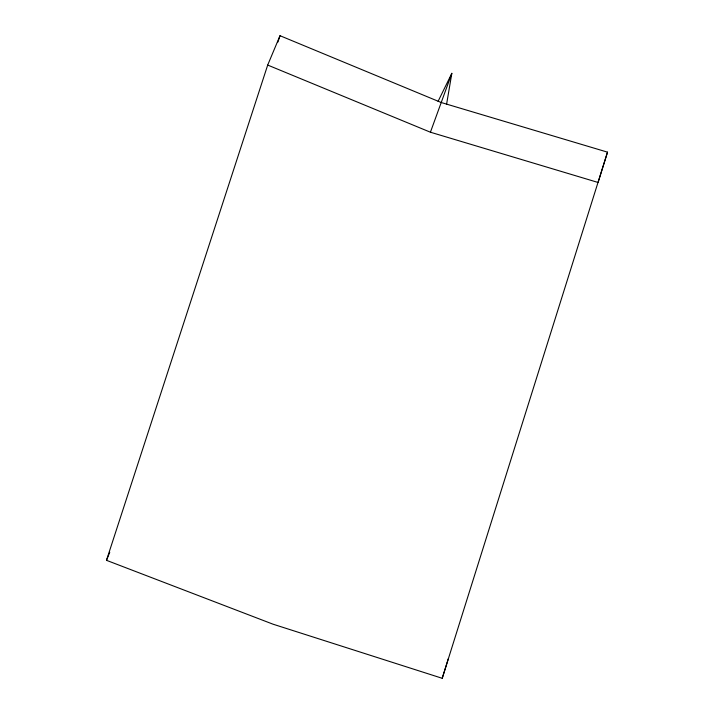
<?xml version="1.0" encoding="UTF-8"?>
<svg xmlns="http://www.w3.org/2000/svg" width="714" height="714" viewBox="0 0 714 714"><rect width="100%" height="100%" fill="white"/><g stroke="black" fill="none" stroke-linecap="round" stroke-linejoin="round"><path stroke-width="1.07" d="M446.616 104.083L451.837 73.328L438.084 101.352M607.516 152.153L598.1 182.472L430.417 132.215L267.696 65.063L280.004 35.7L441.216 102.513L607.516 152.153L442.225 678.3L273.016 624.188L106.484 560.32L267.696 65.063M442.225 678.3L448.338 658.647M277.924 42.055L280.004 35.7M430.417 132.215L451.837 73.328M106.484 560.32L109.76 552.279"/></g></svg>
